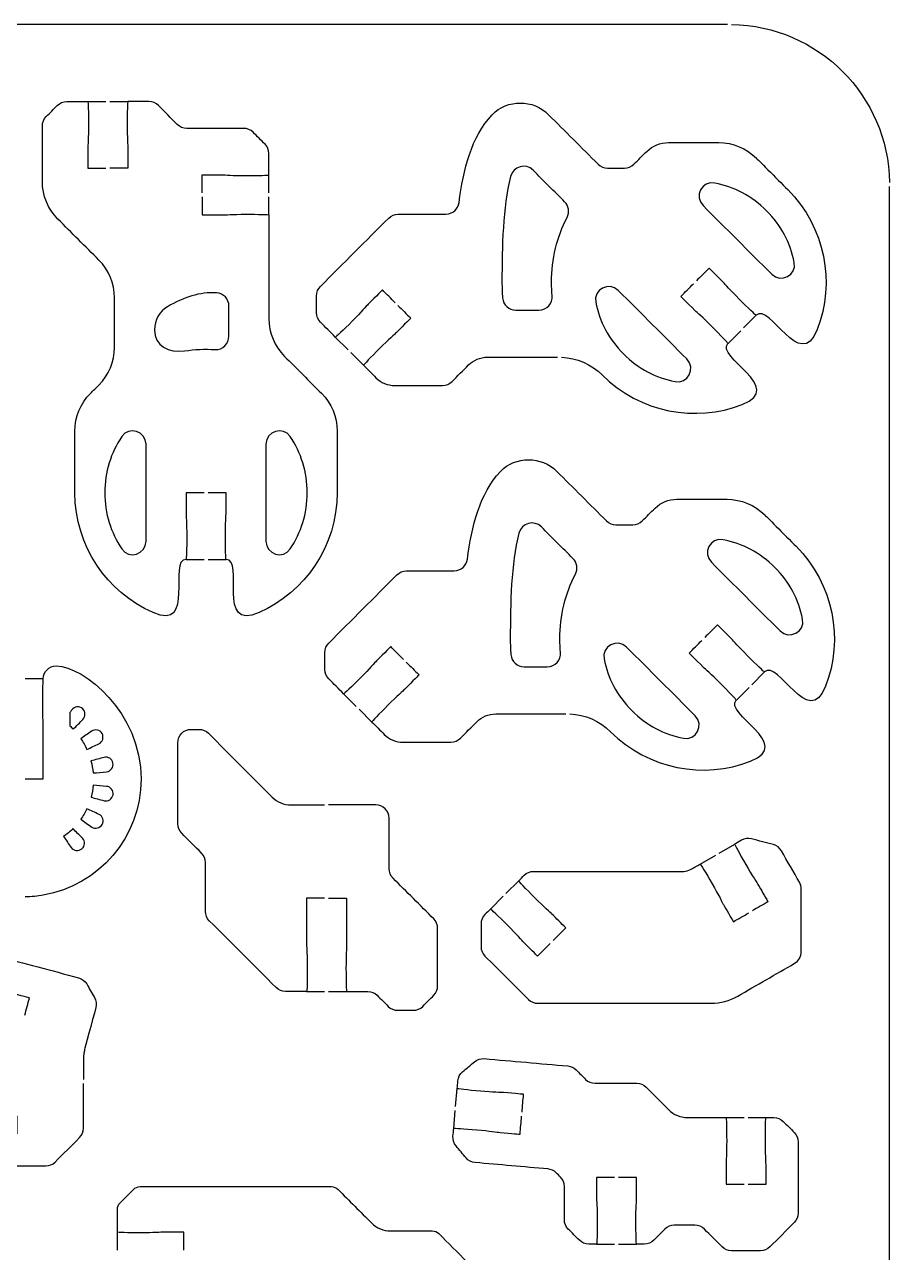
# Model space of a CAD drawing. Extents: x 0 to 400, y 230 to 450.
# Drawn here: x 335.1 to 400, y 357.9 to 450 of the extents above; entities that cross this region are included whole.
import ezdxf

# ---------------------------------------------------------------- set-up
doc = ezdxf.new("R2010")
doc.units = 0
doc.header["$MEASUREMENT"] = 0
doc.layers.add('DEFAULT', color=18, linetype='CONTINUOUS')

msp = doc.modelspace()

# ---------------------------------------------------------------- linework, layer by layer
at = {"layer": 'DEFAULT', "color": 1}
for points in [[(387.851, 450), (282.152, 450)], [(339.846, 444.216), (341.193, 444.216)], [(341.493, 444.216), (342.844, 444.216)], [(353.435, 437.361), (353.435, 438.712)], [(400.001, 242.147), (400.001, 437.847)], [(353.435, 435.714), (353.435, 437.061)], [(390.008, 428.185), (389.052, 427.229)], [(388.844, 427.017), (387.888, 426.061)], [(358.413, 426.548), (359.369, 425.592)], [(359.581, 425.384), (360.537, 424.427)], [(347.215, 409.866), (348.563, 409.866)], [(348.863, 409.866), (350.214, 409.866)], [(336.501, 400.896), (335.153, 400.896)], [(390.632, 401.416), (389.676, 400.46)], [(389.468, 400.249), (388.512, 399.293)], [(359.037, 399.779), (359.993, 398.823)], [(360.205, 398.615), (361.161, 397.659)], [(387.216, 387.824), (388.387, 388.499)], [(385.789, 386.998), (386.96, 387.674)], [(371.223, 384.789), (372.18, 385.744)], [(370.058, 383.622), (371.015, 384.578)], [(356.265, 377.44), (357.614, 377.443)], [(357.914, 377.443), (359.263, 377.44)], [(367.447, 368.804), (367.564, 370.15)], [(367.303, 367.163), (367.42, 368.506)], [(387.74, 367.978), (389.087, 367.978)], [(389.387, 367.978), (390.738, 367.978)], [(342.06, 358.02), (342.06, 359.371)], [(378.024, 358.477), (379.372, 358.477)], [(379.672, 358.477), (381.023, 358.477)]]:
    msp.add_lwpolyline(points, dxfattribs=at)
msp.add_open_spline([(388.151, 450), (394.66, 449.919), (399.919, 444.659), (400.001, 438.15)], degree=3, dxfattribs=at)
for points, knots in [([(348.566, 414.865), (348.116, 414.865), (347.666, 414.865), (347.215, 414.865), (347.215, 414.865), (347.212, 414.237), (347.212, 413.365), (347.215, 413.154), (347.265, 412.582), (347.265, 411.612), (347.265, 410.66), (347.24, 409.891), (347.215, 409.866), (345.801, 409.866), (347.97, 404.437), (344.735, 405.865), (341.289, 407.389), (338.876, 410.85), (338.876, 414.858), (338.876, 416.015), (338.872, 419.49), (338.872, 419.49), (338.876, 420.551), (339.292, 421.567), (340.043, 422.319), (340.253, 422.528), (340.462, 422.738), (340.671, 422.947), (341.423, 423.698), (341.842, 424.718), (341.842, 425.776), (341.844, 427.017), (341.845, 428.257), (341.846, 429.498), (341.846, 430.56), (341.423, 431.576), (340.675, 432.327), (339.651, 433.351), (338.626, 434.376), (337.602, 435.4), (336.851, 436.148), (336.431, 437.167), (336.431, 438.229), (336.431, 439.616), (336.431, 441.002), (336.431, 442.388), (336.431, 442.653), (336.537, 442.907), (336.724, 443.097), (337, 443.373), (337.276, 443.648), (337.553, 443.923), (337.74, 444.11), (337.994, 444.216), (338.258, 444.216), (338.787, 444.216), (339.317, 444.216), (339.846, 444.216), (339.874, 444.216), (339.895, 443.433), (339.895, 442.466), (339.895, 441.499), (339.846, 440.928), (339.846, 440.716), (339.846, 440.216), (339.846, 439.717), (339.846, 439.217), (340.296, 439.217), (340.746, 439.217), (341.197, 439.217)], [0, 0, 0, 0, 3.83, 3.83, 3.83, 4.83, 4.83, 4.83, 5.83, 5.83, 5.83, 6.83, 6.83, 6.83, 7.83, 7.83, 7.83, 8.83, 8.83, 8.83, 9.83, 9.83, 9.83, 10.83, 10.83, 10.83, 13.3473, 13.3473, 13.3473, 14.3473, 14.3473, 14.3473, 24.897305, 24.897305, 24.897305, 25.897305, 25.897305, 25.897305, 38.215105, 38.215105, 38.215105, 39.215105, 39.215105, 39.215105, 51.005105, 51.005105, 51.005105, 52.005105, 52.005105, 52.005105, 55.321443, 55.321443, 55.321443, 56.321443, 56.321443, 56.321443, 60.821443, 60.821443, 60.821443, 61.821443, 61.821443, 61.821443, 62.821443, 62.821443, 62.821443, 67.071443, 67.071443, 67.071443, 70.901443, 70.901443, 70.901443, 70.901443]), ([(348.436, 437.365), (348.436, 437.816), (348.436, 438.268), (348.436, 438.72), (348.436, 438.72), (349.06, 438.716), (349.935, 438.716), (350.147, 438.72), (350.718, 438.667), (351.685, 438.667), (352.652, 438.67), (353.435, 438.688), (353.435, 438.72), (353.434, 439.253), (353.432, 439.787), (353.431, 440.321), (353.431, 440.582), (353.325, 440.833), (353.142, 441.02), (352.842, 441.318), (352.542, 441.617), (352.242, 441.916), (352.055, 442.106), (351.798, 442.212), (351.533, 442.212), (350.11, 442.212), (348.688, 442.212), (347.265, 442.212), (347, 442.212), (346.746, 442.314), (346.559, 442.505), (346.086, 442.978), (345.614, 443.45), (345.141, 443.923), (344.954, 444.11), (344.7, 444.216), (344.432, 444.216), (343.904, 444.216), (343.376, 444.216), (342.848, 444.216), (342.82, 444.216), (342.798, 443.433), (342.798, 442.466), (342.798, 441.499), (342.848, 440.928), (342.848, 440.716), (342.848, 440.216), (342.848, 439.717), (342.848, 439.217), (342.397, 439.217), (341.947, 439.217), (341.497, 439.217)], [0, 0, 0, 0, 3.84, 3.84, 3.84, 4.84, 4.84, 4.84, 5.84, 5.84, 5.84, 6.84, 6.84, 6.84, 11.380011, 11.380011, 11.380011, 12.380011, 12.380011, 12.380011, 15.979191, 15.979191, 15.979191, 16.979191, 16.979191, 16.979191, 29.079191, 29.079191, 29.079191, 30.079191, 30.079191, 30.079191, 35.76433, 35.76433, 35.76433, 36.76433, 36.76433, 36.76433, 41.25433, 41.25433, 41.25433, 42.25433, 42.25433, 42.25433, 43.25433, 43.25433, 43.25433, 47.50433, 47.50433, 47.50433, 51.33433, 51.33433, 51.33433, 51.33433]), ([(362.904, 429.126), (362.585, 429.445), (362.267, 429.764), (361.948, 430.083), (361.948, 430.083), (361.507, 429.638), (360.89, 429.024), (360.738, 428.872), (360.374, 428.432), (359.69, 427.747), (359.016, 427.073), (358.452, 426.548), (358.413, 426.548), (358.04, 426.923), (357.667, 427.298), (357.295, 427.673), (357.111, 427.86), (357.005, 428.11), (357.005, 428.375), (357.005, 428.801), (357.005, 429.226), (357.005, 429.652), (357.005, 429.917), (357.111, 430.167), (357.298, 430.354), (359.006, 432.063), (360.713, 433.771), (362.421, 435.48), (362.608, 435.667), (362.865, 435.773), (363.13, 435.773), (364.324, 435.773), (365.519, 435.773), (366.714, 435.773), (367.218, 435.773), (367.642, 436.147), (367.705, 436.648), (368.009, 439.11), (368.637, 441.565), (370.178, 443.234), (371.349, 444.405), (373.247, 444.405), (374.419, 443.234), (375.659, 441.996), (376.9, 440.758), (378.14, 439.519), (378.327, 439.336), (378.578, 439.23), (378.842, 439.23), (379.268, 439.23), (379.694, 439.23), (380.119, 439.23), (380.384, 439.23), (380.634, 439.336), (380.821, 439.519), (381.144, 439.84), (381.466, 440.161), (381.788, 440.482), (382.226, 440.906), (382.808, 441.142), (383.414, 441.139), (384.673, 441.14), (385.931, 441.141), (387.189, 441.142), (388.247, 441.139), (389.267, 440.715), (390.018, 439.971), (390.018, 439.971), (391.546, 438.436), (392.364, 437.618), (395.201, 434.782), (395.942, 430.626), (394.583, 427.109), (393.306, 423.814), (391.006, 429.186), (390.008, 428.185), (389.965, 428.185), (389.408, 428.714), (388.731, 429.391), (388.05, 430.075), (387.676, 430.509), (387.531, 430.661), (387.179, 431.014), (386.826, 431.367), (386.473, 431.719), (386.153, 431.401), (385.833, 431.082), (385.513, 430.763)], [0, 0, 0, 0, 3.832519, 3.832519, 3.832519, 4.832519, 4.832519, 4.832519, 5.832519, 5.832519, 5.832519, 6.832519, 6.832519, 6.832519, 11.32974, 11.32974, 11.32974, 12.32974, 12.32974, 12.32974, 15.94974, 15.94974, 15.94974, 16.94974, 16.94974, 16.94974, 37.491193, 37.491193, 37.491193, 38.491193, 38.491193, 38.491193, 48.651193, 48.651193, 48.651193, 49.651193, 49.651193, 49.651193, 50.651193, 50.651193, 50.651193, 51.651193, 51.651193, 51.651193, 66.557011, 66.557011, 66.557011, 67.557011, 67.557011, 67.557011, 71.177011, 71.177011, 71.177011, 72.177011, 72.177011, 72.177011, 76.044892, 76.044892, 76.044892, 77.044892, 77.044892, 77.044892, 87.744896, 87.744896, 87.744896, 88.744896, 88.744896, 88.744896, 89.744896, 89.744896, 89.744896, 90.744896, 90.744896, 90.744896, 91.744896, 91.744896, 91.744896, 92.744896, 92.744896, 92.744896, 93.744896, 93.744896, 93.744896, 97.987537, 97.987537, 97.987537, 101.827133, 101.827133, 101.827133, 101.827133]), ([(370.924, 430.656), (370.924, 433.415), (370.98, 436.216), (371.573, 438.604), (371.763, 439.359), (372.702, 439.62), (373.255, 439.07), (374.046, 438.277), (374.836, 437.485), (375.626, 436.692), (375.933, 436.385), (376.007, 435.92), (375.81, 435.532), (375.062, 434.075), (374.645, 432.413), (374.645, 430.656), (374.645, 430.317), (374.663, 429.979), (374.688, 429.647), (374.748, 429.072), (374.278, 428.578), (373.696, 428.575), (373.119, 428.575), (372.542, 428.575), (371.964, 428.575), (371.446, 428.575), (371.008, 428.973), (370.969, 429.485), (370.934, 429.876), (370.924, 430.261), (370.924, 430.656)], [1, 1, 1, 1, 2, 2, 2, 3, 3, 3, 12.517668, 12.517668, 12.517668, 13.517668, 13.517668, 13.517668, 14.517668, 14.517668, 14.517668, 15.517668, 15.517668, 15.517668, 16.517668, 16.517668, 16.517668, 21.427668, 21.427668, 21.427668, 22.427668, 22.427668, 22.427668, 23.427668, 23.427668, 23.427668, 23.427668]), ([(386.894, 438.107), (388.323, 437.828), (389.684, 437.13), (390.781, 436.032), (391.882, 434.932), (392.581, 433.57), (392.859, 432.148), (393.05, 431.185), (391.857, 430.568), (391.166, 431.263), (389.448, 432.981), (387.73, 434.699), (386.012, 436.417), (385.317, 437.108), (385.938, 438.297), (386.894, 438.107)], [1, 1, 1, 1, 2, 2, 2, 3, 3, 3, 4, 4, 4, 24.66166, 24.66166, 24.66166, 25.66166, 25.66166, 25.66166, 25.66166]), ([(348.436, 437.065), (348.436, 436.615), (348.436, 436.164), (348.436, 435.714), (348.936, 435.714), (349.435, 435.714), (349.935, 435.714), (350.147, 435.714), (350.718, 435.763), (351.685, 435.767), (352.637, 435.767), (353.406, 435.742), (353.435, 435.714), (353.435, 433.119), (353.435, 430.523), (353.435, 427.928), (353.435, 426.87), (353.858, 425.85), (354.606, 425.099), (355.531, 424.174), (356.457, 423.25), (357.382, 422.326), (358.13, 421.575), (358.55, 420.555), (358.554, 419.497), (358.554, 419.497), (358.55, 416.022), (358.55, 414.865), (358.55, 410.854), (356.137, 407.393), (352.69, 405.865), (349.459, 404.433), (351.632, 409.866), (350.217, 409.862), (350.189, 409.891), (350.168, 410.66), (350.168, 411.612), (350.168, 412.582), (350.214, 413.154), (350.217, 413.365), (350.217, 413.864), (350.217, 414.363), (350.217, 414.861), (349.767, 414.861), (349.317, 414.861), (348.866, 414.861)], [0, 0, 0, 0, 3.83, 3.83, 3.83, 8.08, 8.08, 8.08, 9.08, 9.08, 9.08, 10.08, 10.08, 10.08, 32.15, 32.15, 32.15, 33.15, 33.15, 33.15, 44.272792, 44.272792, 44.272792, 45.272792, 45.272792, 45.272792, 46.272792, 46.272792, 46.272792, 47.272792, 47.272792, 47.272792, 48.272792, 48.272792, 48.272792, 49.272792, 49.272792, 49.272792, 50.272792, 50.272792, 50.272792, 54.512792, 54.512792, 54.512792, 58.342792, 58.342792, 58.342792, 58.342792]), ([(375.382, 425.034), (376.535, 424.992), (377.629, 424.519), (378.451, 423.701), (381.291, 420.868), (385.443, 420.124), (388.96, 421.485), (392.255, 422.759), (386.882, 425.066), (387.881, 426.064), (387.881, 426.1), (387.351, 426.664), (386.678, 427.338), (385.997, 428.022), (385.556, 428.389), (385.408, 428.541), (384.79, 429.155), (384.346, 429.599), (384.346, 429.599), (384.664, 429.917), (384.983, 430.234), (385.302, 430.552)], [0, 0, 0, 0, 1, 1, 1, 2, 2, 2, 3, 3, 3, 4, 4, 4, 5, 5, 5, 6, 6, 6, 9.825454, 9.825454, 9.825454, 9.825454]), ([(379.651, 430.049), (381.367, 428.334), (383.083, 426.618), (384.798, 424.902), (385.49, 424.204), (384.876, 423.011), (383.913, 423.209), (382.491, 423.491), (381.136, 424.186), (380.036, 425.287), (378.935, 426.384), (378.244, 427.739), (377.958, 429.16), (377.764, 430.123), (378.956, 430.744), (379.651, 430.049)], [0, 0, 0, 0, 20.633376, 20.633376, 20.633376, 21.633376, 21.633376, 21.633376, 22.633376, 22.633376, 22.633376, 23.633376, 23.633376, 23.633376, 24.633376, 24.633376, 24.633376, 24.633376]), ([(345.828, 428.827), (347.028, 429.529), (348.255, 429.939), (349.511, 429.868), (350.034, 429.84), (350.432, 429.392), (350.432, 428.873), (350.432, 428.119), (350.432, 427.364), (350.432, 426.61), (350.432, 426.042), (349.96, 425.576), (349.392, 425.611), (348.626, 425.661), (347.86, 425.625), (347.102, 425.513), (345.906, 425.329), (344.84, 425.889), (344.844, 427.099), (344.844, 427.808), (345.218, 428.468), (345.828, 428.827)], [1, 1, 1, 1, 2, 2, 2, 3, 3, 3, 9.416, 9.416, 9.416, 10.416, 10.416, 10.416, 11.416, 11.416, 11.416, 12.416, 12.416, 12.416, 13.416, 13.416, 13.416, 13.416]), ([(363.119, 428.918), (363.438, 428.6), (363.756, 428.281), (364.075, 427.962), (364.075, 427.962), (363.631, 427.514), (363.01, 426.897), (362.865, 426.752), (362.428, 426.378), (361.743, 425.697), (361.073, 425.031), (360.54, 424.466), (360.54, 424.427), (360.85, 424.118), (361.159, 423.809), (361.468, 423.5), (361.842, 423.126), (362.346, 422.911), (362.883, 422.911), (364.077, 422.911), (365.272, 422.911), (366.467, 422.911), (366.732, 422.911), (366.986, 423.016), (367.176, 423.21), (367.59, 423.624), (368.004, 424.038), (368.418, 424.452), (368.792, 424.826), (369.3, 425.034), (369.825, 425.038), (371.578, 425.038), (373.33, 425.038), (375.082, 425.038)], [0, 0, 0, 0, 3.832519, 3.832519, 3.832519, 4.832519, 4.832519, 4.832519, 5.832519, 5.832519, 5.832519, 6.832519, 6.832519, 6.832519, 10.5519, 10.5519, 10.5519, 11.5519, 11.5519, 11.5519, 21.7119, 21.7119, 21.7119, 22.7119, 22.7119, 22.7119, 27.689932, 27.689932, 27.689932, 28.689932, 28.689932, 28.689932, 43.589932, 43.589932, 43.589932, 43.589932]), ([(344.213, 418.506), (344.213, 416.078), (344.213, 413.65), (344.213, 411.222), (344.209, 410.244), (342.928, 409.835), (342.389, 410.657), (341.584, 411.86), (341.115, 413.31), (341.115, 414.866), (341.115, 416.421), (341.584, 417.868), (342.389, 419.074), (342.932, 419.893), (344.213, 419.484), (344.213, 418.506)], [1, 1, 1, 1, 21.65, 21.65, 21.65, 22.65, 22.65, 22.65, 23.65, 23.65, 23.65, 24.65, 24.65, 24.65, 25.65, 25.65, 25.65, 25.65]), ([(353.209, 411.222), (353.209, 413.651), (353.209, 416.08), (353.209, 418.51), (353.212, 419.491), (354.489, 419.893), (355.032, 419.081), (355.84, 417.875), (356.313, 416.418), (356.31, 414.866), (356.31, 413.31), (355.843, 411.853), (355.032, 410.65), (354.486, 409.835), (353.212, 410.241), (353.209, 411.222)], [1, 1, 1, 1, 21.66, 21.66, 21.66, 22.66, 22.66, 22.66, 23.66, 23.66, 23.66, 24.66, 24.66, 24.66, 25.66, 25.66, 25.66, 25.66]), ([(363.528, 402.358), (363.21, 402.677), (362.891, 402.996), (362.572, 403.314), (362.572, 403.314), (362.131, 402.87), (361.514, 402.256), (361.362, 402.104), (360.999, 401.663), (360.314, 400.979), (359.641, 400.305), (359.076, 399.779), (359.037, 399.779), (358.665, 400.155), (358.292, 400.53), (357.919, 400.905), (357.736, 401.092), (357.63, 401.342), (357.63, 401.607), (357.63, 402.033), (357.63, 402.458), (357.63, 402.884), (357.63, 403.149), (357.736, 403.399), (357.923, 403.586), (359.63, 405.295), (361.338, 407.003), (363.045, 408.712), (363.232, 408.899), (363.489, 409.005), (363.754, 409.005), (364.949, 409.005), (366.144, 409.005), (367.338, 409.005), (367.843, 409.005), (368.266, 409.379), (368.33, 409.88), (368.633, 412.342), (369.261, 414.797), (370.803, 416.466), (371.974, 417.637), (373.872, 417.637), (375.043, 416.466), (376.284, 415.228), (377.524, 413.989), (378.765, 412.751), (378.952, 412.568), (379.202, 412.462), (379.467, 412.462), (379.892, 412.462), (380.318, 412.462), (380.744, 412.462), (381.008, 412.462), (381.259, 412.568), (381.446, 412.751), (381.768, 413.072), (382.09, 413.393), (382.412, 413.714), (382.85, 414.138), (383.432, 414.374), (384.039, 414.37), (385.297, 414.372), (386.555, 414.373), (387.814, 414.374), (388.872, 414.37), (389.891, 413.947), (390.643, 413.203), (390.643, 413.203), (392.17, 411.668), (392.989, 410.85), (395.825, 408.013), (396.566, 403.858), (395.208, 400.34), (393.931, 397.045), (391.631, 402.418), (390.632, 401.416), (390.59, 401.416), (390.032, 401.946), (389.355, 402.623), (388.674, 403.307), (388.3, 403.741), (388.156, 403.893), (387.803, 404.246), (387.45, 404.598), (387.097, 404.951), (386.778, 404.633), (386.458, 404.314), (386.138, 403.995)], [0, 0, 0, 0, 3.832519, 3.832519, 3.832519, 4.832519, 4.832519, 4.832519, 5.832519, 5.832519, 5.832519, 6.832519, 6.832519, 6.832519, 11.32974, 11.32974, 11.32974, 12.32974, 12.32974, 12.32974, 15.94974, 15.94974, 15.94974, 16.94974, 16.94974, 16.94974, 37.491193, 37.491193, 37.491193, 38.491193, 38.491193, 38.491193, 48.651193, 48.651193, 48.651193, 49.651193, 49.651193, 49.651193, 50.651193, 50.651193, 50.651193, 51.651193, 51.651193, 51.651193, 66.557011, 66.557011, 66.557011, 67.557011, 67.557011, 67.557011, 71.177011, 71.177011, 71.177011, 72.177011, 72.177011, 72.177011, 76.044892, 76.044892, 76.044892, 77.044892, 77.044892, 77.044892, 87.744896, 87.744896, 87.744896, 88.744896, 88.744896, 88.744896, 89.744896, 89.744896, 89.744896, 90.744896, 90.744896, 90.744896, 91.744896, 91.744896, 91.744896, 92.744896, 92.744896, 92.744896, 93.744896, 93.744896, 93.744896, 97.987537, 97.987537, 97.987537, 101.827133, 101.827133, 101.827133, 101.827133]), ([(371.548, 403.888), (371.548, 406.647), (371.604, 409.448), (372.197, 411.836), (372.388, 412.591), (373.326, 412.852), (373.88, 412.302), (374.67, 411.509), (375.46, 410.717), (376.251, 409.924), (376.557, 409.617), (376.632, 409.151), (376.434, 408.763), (375.686, 407.306), (375.27, 405.645), (375.27, 403.888), (375.27, 403.549), (375.287, 403.211), (375.312, 402.879), (375.372, 402.304), (374.903, 401.81), (374.321, 401.807), (373.743, 401.807), (373.166, 401.807), (372.589, 401.807), (372.07, 401.807), (371.633, 402.205), (371.594, 402.717), (371.559, 403.108), (371.548, 403.493), (371.548, 403.888)], [1, 1, 1, 1, 2, 2, 2, 3, 3, 3, 12.517668, 12.517668, 12.517668, 13.517668, 13.517668, 13.517668, 14.517668, 14.517668, 14.517668, 15.517668, 15.517668, 15.517668, 16.517668, 16.517668, 16.517668, 21.427668, 21.427668, 21.427668, 22.427668, 22.427668, 22.427668, 23.427668, 23.427668, 23.427668, 23.427668]), ([(387.518, 411.339), (388.947, 411.06), (390.309, 410.361), (391.406, 409.264), (392.507, 408.164), (393.205, 406.802), (393.484, 405.38), (393.674, 404.417), (392.482, 403.8), (391.79, 404.495), (390.072, 406.213), (388.354, 407.931), (386.636, 409.649), (385.941, 410.34), (386.562, 411.529), (387.518, 411.339)], [1, 1, 1, 1, 2, 2, 2, 3, 3, 3, 4, 4, 4, 24.66166, 24.66166, 24.66166, 25.66166, 25.66166, 25.66166, 25.66166]), ([(376.006, 398.266), (377.16, 398.224), (378.253, 397.751), (379.075, 396.933), (381.915, 394.1), (386.067, 393.355), (389.584, 394.717), (392.879, 395.991), (387.507, 398.298), (388.505, 399.296), (388.505, 399.331), (387.976, 399.896), (387.302, 400.57), (386.621, 401.254), (386.18, 401.621), (386.032, 401.773), (385.415, 402.387), (384.97, 402.831), (384.97, 402.831), (385.289, 403.149), (385.607, 403.466), (385.926, 403.784)], [0, 0, 0, 0, 1, 1, 1, 2, 2, 2, 3, 3, 3, 4, 4, 4, 5, 5, 5, 6, 6, 6, 9.825454, 9.825454, 9.825454, 9.825454]), ([(380.276, 403.281), (381.991, 401.565), (383.707, 399.85), (385.423, 398.134), (386.114, 397.436), (385.5, 396.243), (384.537, 396.441), (383.116, 396.723), (381.761, 397.418), (380.66, 398.519), (379.56, 399.616), (378.868, 400.97), (378.582, 402.392), (378.388, 403.355), (379.581, 403.976), (380.276, 403.281)], [0, 0, 0, 0, 20.633376, 20.633376, 20.633376, 21.633376, 21.633376, 21.633376, 22.633376, 22.633376, 22.633376, 23.633376, 23.633376, 23.633376, 24.633376, 24.633376, 24.633376, 24.633376]), ([(335.153, 393.382), (335.603, 393.382), (336.052, 393.382), (336.501, 393.382), (336.501, 394.72), (336.501, 396.058), (336.501, 397.396), (336.501, 397.608), (336.455, 398.176), (336.455, 399.143), (336.455, 400.109), (336.501, 400.808), (336.501, 400.896), (336.501, 401.164), (336.61, 401.407), (336.787, 401.584), (336.96, 401.757), (337.203, 401.866), (337.471, 401.866), (339.542, 401.866), (343.839, 398.381), (343.839, 393.382), (343.839, 389.004), (340.667, 385.381), (336.501, 384.668), (336.067, 384.587), (335.616, 384.545), (335.153, 384.541)], [0, 0, 0, 0, 3.82, 3.82, 3.82, 15.2, 15.2, 15.2, 16.2, 16.2, 16.2, 17.2, 17.2, 17.2, 18.2, 18.2, 18.2, 19.2, 19.2, 19.2, 20.2, 20.2, 20.2, 21.2, 21.2, 21.2, 22.2, 22.2, 22.2, 22.2]), ([(363.743, 402.15), (364.062, 401.831), (364.381, 401.513), (364.7, 401.194), (364.7, 401.194), (364.255, 400.746), (363.634, 400.129), (363.489, 399.984), (363.052, 399.61), (362.368, 398.929), (361.697, 398.263), (361.165, 397.698), (361.165, 397.659), (361.474, 397.35), (361.783, 397.041), (362.092, 396.731), (362.466, 396.358), (362.971, 396.142), (363.507, 396.142), (364.702, 396.142), (365.897, 396.142), (367.091, 396.142), (367.356, 396.142), (367.61, 396.248), (367.8, 396.442), (368.214, 396.856), (368.628, 397.27), (369.042, 397.684), (369.416, 398.058), (369.924, 398.266), (370.45, 398.27), (372.202, 398.27), (373.954, 398.27), (375.706, 398.27)], [0, 0, 0, 0, 3.832519, 3.832519, 3.832519, 4.832519, 4.832519, 4.832519, 5.832519, 5.832519, 5.832519, 6.832519, 6.832519, 6.832519, 10.5519, 10.5519, 10.5519, 11.5519, 11.5519, 11.5519, 21.7119, 21.7119, 21.7119, 22.7119, 22.7119, 22.7119, 27.689932, 27.689932, 27.689932, 28.689932, 28.689932, 28.689932, 43.589932, 43.589932, 43.589932, 43.589932]), ([(338.503, 397.373), (338.503, 397.709), (338.503, 398.044), (338.503, 398.379), (338.547, 398.441), (338.59, 398.503), (338.634, 398.566), (338.824, 398.841), (339.212, 398.876), (339.456, 398.647), (339.674, 398.439), (339.696, 398.072), (339.48, 397.857), (339.237, 397.613), (338.993, 397.37), (338.75, 397.126), (338.669, 397.215), (338.588, 397.296), (338.503, 397.373)], [1, 1, 1, 1, 3.85, 3.85, 3.85, 4.496375, 4.496375, 4.496375, 5.496375, 5.496375, 5.496375, 6.496375, 6.496375, 6.496375, 9.423797, 9.423797, 9.423797, 10.423797, 10.423797, 10.423797, 10.423797]), ([(339.325, 396.403), (339.593, 396.591), (339.861, 396.78), (340.129, 396.968), (340.39, 397.151), (340.754, 397.07), (340.913, 396.795), (341.068, 396.52), (340.962, 396.156), (340.676, 396.022), (340.374, 395.882), (340.072, 395.742), (339.77, 395.602), (339.643, 395.888), (339.491, 396.153), (339.325, 396.403)], [1, 1, 1, 1, 3.78539, 3.78539, 3.78539, 4.78539, 4.78539, 4.78539, 5.78539, 5.78539, 5.78539, 8.617527, 8.617527, 8.617527, 9.617527, 9.617527, 9.617527, 9.617527]), ([(357.615, 384.437), (357.165, 384.438), (356.715, 384.439), (356.265, 384.44), (356.265, 384.44), (356.265, 381.815), (356.262, 380.94), (356.265, 380.728), (356.313, 380.157), (356.313, 379.189), (356.315, 378.238), (356.29, 377.465), (356.265, 377.44), (355.736, 377.44), (355.207, 377.44), (354.678, 377.44), (354.414, 377.44), (354.16, 377.545), (353.97, 377.734), (352.3, 379.404), (350.631, 381.074), (348.961, 382.744), (348.774, 382.931), (348.669, 383.185), (348.669, 383.449), (348.669, 384.67), (348.669, 385.891), (348.669, 387.111), (348.669, 387.376), (348.564, 387.63), (348.375, 387.82), (347.879, 388.315), (347.384, 388.811), (346.888, 389.307), (346.699, 389.496), (346.594, 389.75), (346.594, 390.015), (346.594, 392.045), (346.594, 394.076), (346.594, 396.106), (346.594, 396.66), (347.043, 397.109), (347.594, 397.107), (347.789, 397.108), (347.985, 397.109), (348.18, 397.109), (348.447, 397.107), (348.702, 397.002), (348.889, 396.815), (350.485, 395.219), (352.082, 393.622), (353.678, 392.026), (354.055, 391.649), (354.561, 391.437), (355.093, 391.44), (355.932, 391.44), (356.772, 391.44), (357.612, 391.44)], [0, 0, 0, 0, 3.825006, 3.825006, 3.825006, 4.825006, 4.825006, 4.825006, 5.825006, 5.825006, 5.825006, 6.825006, 6.825006, 6.825006, 11.323006, 11.323006, 11.323006, 12.323006, 12.323006, 12.323006, 32.403425, 32.403425, 32.403425, 33.403425, 33.403425, 33.403425, 43.783425, 43.783425, 43.783425, 44.783425, 44.783425, 44.783425, 50.744335, 50.744335, 50.744335, 51.744335, 51.744335, 51.744335, 69.011335, 69.011335, 69.011335, 70.011335, 70.011335, 70.011335, 71.67335, 71.67335, 71.67335, 72.67335, 72.67335, 72.67335, 91.874127, 91.874127, 91.874127, 92.874127, 92.874127, 92.874127, 100.016127, 100.016127, 100.016127, 100.016127]), ([(340.08, 394.738), (340.406, 394.825), (340.731, 394.912), (341.057, 394.999), (341.361, 395.08), (341.675, 394.886), (341.731, 394.576), (341.787, 394.262), (341.565, 393.951), (341.248, 393.923), (340.913, 393.894), (340.577, 393.864), (340.242, 393.835), (340.214, 394.145), (340.161, 394.449), (340.08, 394.738)], [0, 0, 0, 0, 2.867141, 2.867141, 2.867141, 3.867141, 3.867141, 3.867141, 4.867141, 4.867141, 4.867141, 7.728085, 7.728085, 7.728085, 8.728085, 8.728085, 8.728085, 8.728085]), ([(341.251, 392.83), (341.565, 392.801), (341.791, 392.509), (341.738, 392.195), (341.682, 391.884), (341.368, 391.669), (341.061, 391.754), (340.735, 391.841), (340.409, 391.928), (340.084, 392.015), (340.165, 392.308), (340.218, 392.607), (340.242, 392.918), (340.579, 392.888), (340.915, 392.859), (341.251, 392.83)], [2.870906, 2.870906, 2.870906, 2.870906, 3.870906, 3.870906, 3.870906, 4.870906, 4.870906, 4.870906, 7.738047, 7.738047, 7.738047, 8.738047, 8.738047, 8.738047, 11.608953, 11.608953, 11.608953, 11.608953]), ([(340.683, 390.724), (340.969, 390.593), (341.085, 390.244), (340.93, 389.976), (340.775, 389.704), (340.394, 389.602), (340.14, 389.778), (339.864, 389.972), (339.587, 390.166), (339.311, 390.36), (339.487, 390.607), (339.643, 390.872), (339.77, 391.15), (340.074, 391.008), (340.379, 390.866), (340.683, 390.724)], [2.858706, 2.858706, 2.858706, 2.858706, 3.858706, 3.858706, 3.858706, 4.858706, 4.858706, 4.858706, 7.730117, 7.730117, 7.730117, 8.730117, 8.730117, 8.730117, 11.588823, 11.588823, 11.588823, 11.588823]), ([(357.914, 384.437), (358.365, 384.437), (358.815, 384.437), (359.266, 384.437), (359.266, 383.271), (359.266, 382.106), (359.266, 380.94), (359.268, 380.728), (359.216, 380.157), (359.216, 379.189), (359.219, 378.223), (359.239, 377.44), (359.268, 377.44), (359.796, 377.44), (360.323, 377.44), (360.85, 377.44), (361.119, 377.44), (361.374, 377.335), (361.561, 377.148), (361.837, 376.872), (362.113, 376.596), (362.389, 376.32), (362.576, 376.133), (362.828, 376.026), (363.098, 376.026), (363.487, 376.026), (363.876, 376.026), (364.265, 376.026), (364.535, 376.026), (364.786, 376.133), (364.973, 376.32), (365.25, 376.596), (365.526, 376.872), (365.802, 377.148), (365.989, 377.335), (366.096, 377.587), (366.096, 377.857), (366.096, 379.297), (366.096, 380.737), (366.096, 382.177), (366.096, 382.442), (365.991, 382.696), (365.804, 382.883), (364.785, 383.903), (363.765, 384.922), (362.746, 385.941), (362.556, 386.131), (362.451, 386.385), (362.451, 386.65), (362.451, 387.912), (362.451, 389.174), (362.451, 390.437), (362.451, 390.99), (362.002, 391.44), (361.451, 391.437), (360.272, 391.437), (359.093, 391.437), (357.914, 391.437)], [0, 0, 0, 0, 3.832, 3.832, 3.832, 13.746, 13.746, 13.746, 14.746, 14.746, 14.746, 15.746, 15.746, 15.746, 20.23, 20.23, 20.23, 21.23, 21.23, 21.23, 24.549159, 24.549159, 24.549159, 25.549159, 25.549159, 25.549159, 28.858159, 28.858159, 28.858159, 29.858159, 29.858159, 29.858159, 33.178026, 33.178026, 33.178026, 34.178026, 34.178026, 34.178026, 46.426026, 46.426026, 46.426026, 47.426026, 47.426026, 47.426026, 59.685843, 59.685843, 59.685843, 60.685843, 60.685843, 60.685843, 71.419843, 71.419843, 71.419843, 72.419843, 72.419843, 72.419843, 82.446843, 82.446843, 82.446843, 82.446843]), ([(339.434, 388.942), (339.657, 388.72), (339.643, 388.349), (339.403, 388.145), (339.159, 387.94), (338.778, 387.979), (338.595, 388.24), (338.403, 388.515), (338.211, 388.79), (338.02, 389.065), (338.27, 389.242), (338.507, 389.439), (338.722, 389.655), (338.959, 389.417), (339.197, 389.18), (339.434, 388.942)], [2.856711, 2.856711, 2.856711, 2.856711, 3.856711, 3.856711, 3.856711, 4.856711, 4.856711, 4.856711, 7.708465, 7.708465, 7.708465, 8.708465, 8.708465, 8.708465, 11.565177, 11.565177, 11.565177, 11.565177]), ([(374.546, 381.04), (374.228, 380.723), (373.911, 380.405), (373.593, 380.088), (373.239, 380.44), (372.885, 380.793), (372.531, 381.146), (372.471, 381.209), (372.013, 381.735), (371.332, 382.419), (370.658, 383.093), (370.093, 383.622), (370.058, 383.622), (369.919, 383.484), (369.781, 383.345), (369.642, 383.206), (369.455, 383.019), (369.349, 382.765), (369.349, 382.501), (369.349, 381.936), (369.349, 381.372), (369.349, 380.807), (369.349, 380.539), (369.455, 380.285), (369.645, 380.098), (370.732, 379.013), (371.819, 377.927), (372.905, 376.842), (373.092, 376.655), (373.346, 376.549), (373.611, 376.549), (377.945, 376.549), (382.28, 376.549), (386.614, 376.549), (387.316, 376.549), (388.008, 376.733), (388.614, 377.085), (390.038, 377.907), (391.462, 378.729), (392.886, 379.551), (393.197, 379.731), (393.387, 380.059), (393.387, 380.419), (393.387, 381.99), (393.387, 383.561), (393.387, 385.132), (393.387, 385.309), (393.342, 385.482), (393.253, 385.633), (392.801, 386.416), (392.348, 387.2), (391.895, 387.983), (391.765, 388.216), (391.546, 388.385), (391.288, 388.455), (390.743, 388.601), (390.197, 388.747), (389.651, 388.893), (389.397, 388.96), (389.122, 388.925), (388.893, 388.791), (388.724, 388.693), (388.554, 388.595), (388.385, 388.498), (388.364, 388.487), (388.734, 387.796), (389.218, 386.96), (389.701, 386.12), (390.092, 385.545), (390.135, 385.467), (390.385, 385.035), (390.636, 384.602), (390.886, 384.169), (390.497, 383.945), (390.108, 383.72), (389.719, 383.495)], [0, 0, 0, 0, 3.818377, 3.818377, 3.818377, 8.068094, 8.068094, 8.068094, 9.068094, 9.068094, 9.068094, 10.068094, 10.068094, 10.068094, 11.736866, 11.736866, 11.736866, 12.736866, 12.736866, 12.736866, 17.536866, 17.536866, 17.536866, 18.536866, 18.536866, 18.536866, 31.59713, 31.59713, 31.59713, 32.59713, 32.59713, 32.59713, 69.45713, 69.45713, 69.45713, 70.45713, 70.45713, 70.45713, 84.439698, 84.439698, 84.439698, 85.439698, 85.439698, 85.439698, 98.799698, 98.799698, 98.799698, 99.799698, 99.799698, 99.799698, 107.492428, 107.492428, 107.492428, 108.492428, 108.492428, 108.492428, 113.295261, 113.295261, 113.295261, 114.295261, 114.295261, 114.295261, 115.957338, 115.957338, 115.957338, 116.957338, 116.957338, 116.957338, 117.957338, 117.957338, 117.957338, 122.209314, 122.209314, 122.209314, 126.030858, 126.030858, 126.030858, 126.030858]), ([(374.757, 381.255), (375.076, 381.573), (375.395, 381.89), (375.713, 382.208), (375.359, 382.561), (375.005, 382.913), (374.651, 383.266), (374.591, 383.33), (374.066, 383.785), (373.381, 384.469), (372.697, 385.153), (372.157, 385.721), (372.178, 385.743), (372.317, 385.881), (372.456, 386.02), (372.595, 386.159), (372.782, 386.346), (373.036, 386.452), (373.3, 386.452), (377.057, 386.452), (380.814, 386.452), (384.572, 386.452), (384.748, 386.452), (384.921, 386.498), (385.072, 386.586), (385.311, 386.723), (385.55, 386.861), (385.789, 386.998), (385.82, 386.998), (386.226, 386.339), (386.706, 385.51), (387.189, 384.67), (387.493, 384.046), (387.538, 383.968), (387.788, 383.535), (388.037, 383.103), (388.286, 382.67), (388.677, 382.894), (389.067, 383.119), (389.457, 383.344)], [0, 0, 0, 0, 3.825454, 3.825454, 3.825454, 8.075172, 8.075172, 8.075172, 9.075172, 9.075172, 9.075172, 10.075172, 10.075172, 10.075172, 11.743944, 11.743944, 11.743944, 12.743944, 12.743944, 12.743944, 44.693944, 44.693944, 44.693944, 45.693944, 45.693944, 45.693944, 48.036976, 48.036976, 48.036976, 49.036976, 49.036976, 49.036976, 50.036976, 50.036976, 50.036976, 54.283951, 54.283951, 54.283951, 58.11416, 58.11416, 58.11416, 58.11416]), ([(335.114, 375.648), (335.231, 376.083), (335.347, 376.518), (335.464, 376.953), (335.464, 376.953), (334.86, 377.116), (334.017, 377.341), (333.813, 377.398), (333.248, 377.497), (332.313, 377.747), (331.386, 377.998), (330.638, 378.216), (330.638, 378.248), (330.694, 378.46), (330.744, 378.654), (330.782, 378.809), (330.849, 379.07), (331.019, 379.289), (331.252, 379.423), (331.588, 379.617), (331.924, 379.811), (332.261, 380.005), (332.49, 380.139), (332.765, 380.174), (333.019, 380.104), (335.064, 379.557), (337.109, 379.01), (339.154, 378.463), (339.408, 378.396), (339.627, 378.227), (339.761, 377.998), (339.956, 377.66), (340.151, 377.323), (340.346, 376.985), (340.48, 376.756), (340.516, 376.481), (340.445, 376.223), (340.18, 375.242), (339.602, 373.112), (339.602, 373.087), (339.584, 373.023), (339.517, 372.681), (339.517, 372.177), (339.517, 371.726), (339.517, 371.276), (339.517, 370.826)], [0, 0, 0, 0, 3.830157, 3.830157, 3.830157, 4.830157, 4.830157, 4.830157, 5.830157, 5.830157, 5.830157, 6.830157, 6.830157, 6.830157, 7.830157, 7.830157, 7.830157, 8.830157, 8.830157, 8.830157, 12.131989, 12.131989, 12.131989, 13.131989, 13.131989, 13.131989, 31.132951, 31.132951, 31.132951, 32.132951, 32.132951, 32.132951, 35.448444, 35.448444, 35.448444, 36.448444, 36.448444, 36.448444, 37.448444, 37.448444, 37.448444, 38.448444, 38.448444, 38.448444, 42.278444, 42.278444, 42.278444, 42.278444]), ([(372.426, 368.373), (372.464, 368.821), (372.503, 369.269), (372.542, 369.717), (372.542, 369.717), (371.918, 369.77), (371.046, 369.847), (370.835, 369.865), (370.263, 369.865), (369.3, 369.95), (368.34, 370.034), (367.561, 370.126), (367.561, 370.151), (367.578, 370.345), (367.596, 370.539), (367.614, 370.733), (367.635, 370.998), (367.762, 371.241), (367.963, 371.41), (368.263, 371.662), (368.563, 371.914), (368.863, 372.165), (369.064, 372.335), (369.328, 372.419), (369.593, 372.395), (371.682, 372.212), (373.772, 372.03), (375.862, 371.848), (376.098, 371.827), (376.317, 371.724), (376.483, 371.558), (376.721, 371.32), (376.96, 371.081), (377.199, 370.842), (377.386, 370.655), (377.64, 370.549), (377.908, 370.549), (378.951, 370.549), (379.994, 370.549), (381.037, 370.549), (381.301, 370.549), (381.555, 370.444), (381.742, 370.257), (382.307, 369.692), (382.871, 369.128), (383.436, 368.563), (383.81, 368.186), (384.318, 367.978), (384.85, 367.978), (385.812, 367.978), (386.774, 367.978), (387.736, 367.978), (387.764, 367.978), (387.786, 367.195), (387.786, 366.228), (387.786, 365.261), (387.736, 364.69), (387.736, 364.478), (387.736, 363.978), (387.736, 363.479), (387.736, 362.979), (388.186, 362.979), (388.637, 362.979), (389.087, 362.979)], [0, 0, 0, 0, 3.824265, 3.824265, 3.824265, 4.824265, 4.824265, 4.824265, 5.824265, 5.824265, 5.824265, 6.824265, 6.824265, 6.824265, 8.481069, 8.481069, 8.481069, 9.481069, 9.481069, 9.481069, 12.810048, 12.810048, 12.810048, 13.810048, 13.810048, 13.810048, 31.647519, 31.647519, 31.647519, 32.647519, 32.647519, 32.647519, 35.518373, 35.518373, 35.518373, 36.518373, 36.518373, 36.518373, 45.388373, 45.388373, 45.388373, 46.388373, 46.388373, 46.388373, 53.176598, 53.176598, 53.176598, 54.176598, 54.176598, 54.176598, 62.356598, 62.356598, 62.356598, 63.356598, 63.356598, 63.356598, 64.356598, 64.356598, 64.356598, 68.606598, 68.606598, 68.606598, 72.436598, 72.436598, 72.436598, 72.436598]), ([(334.518, 368.109), (334.518, 367.659), (334.518, 367.208), (334.518, 366.758), (334.019, 366.758), (333.519, 366.758), (333.019, 366.758), (332.807, 366.758), (332.236, 366.807), (331.269, 366.807), (330.303, 366.807), (329.519, 366.786), (329.519, 366.758), (329.519, 366.563), (329.519, 366.368), (329.519, 366.172), (329.519, 365.908), (329.625, 365.654), (329.812, 365.467), (330.089, 365.191), (330.365, 364.914), (330.641, 364.638), (330.828, 364.451), (331.082, 364.345), (331.347, 364.345), (333.127, 364.345), (334.908, 364.345), (336.688, 364.345), (336.952, 364.345), (337.206, 364.451), (337.393, 364.638), (338.004, 365.248), (338.614, 365.858), (339.224, 366.469), (339.411, 366.656), (339.517, 366.91), (339.517, 367.174), (339.517, 368.291), (339.517, 369.409), (339.517, 370.526)], [0, 0, 0, 0, 3.83, 3.83, 3.83, 8.08, 8.08, 8.08, 9.08, 9.08, 9.08, 10.08, 10.08, 10.08, 11.74, 11.74, 11.74, 12.74, 12.74, 12.74, 16.063402, 16.063402, 16.063402, 17.063402, 17.063402, 17.063402, 32.203402, 32.203402, 32.203402, 33.203402, 33.203402, 33.203402, 40.54317, 40.54317, 40.54317, 41.54317, 41.54317, 41.54317, 51.04317, 51.04317, 51.04317, 51.04317]), ([(379.372, 363.476), (378.921, 363.476), (378.471, 363.476), (378.021, 363.476), (378.021, 362.977), (378.021, 362.477), (378.021, 361.977), (378.021, 361.765), (378.07, 361.194), (378.07, 360.227), (378.07, 359.261), (378.049, 358.478), (378.021, 358.478), (377.825, 358.478), (377.63, 358.478), (377.435, 358.478), (377.17, 358.478), (376.916, 358.58), (376.729, 358.77), (376.453, 359.047), (376.177, 359.323), (375.9, 359.599), (375.713, 359.786), (375.608, 360.04), (375.608, 360.305), (375.608, 361.136), (375.608, 361.968), (375.608, 362.799), (375.608, 363.064), (375.502, 363.318), (375.315, 363.505), (375.207, 363.613), (375.098, 363.721), (374.99, 363.829), (374.824, 363.995), (374.606, 364.097), (374.369, 364.118), (372.55, 364.277), (370.731, 364.436), (368.912, 364.595), (368.647, 364.619), (368.404, 364.746), (368.231, 364.951), (367.979, 365.251), (367.728, 365.551), (367.476, 365.851), (367.307, 366.052), (367.226, 366.316), (367.247, 366.581), (367.264, 366.775), (367.282, 366.969), (367.3, 367.163), (367.303, 367.191), (368.083, 367.142), (369.046, 367.057), (370.009, 366.976), (370.573, 366.874), (370.785, 366.856), (371.657, 366.782), (372.281, 366.725), (372.281, 366.725), (372.32, 367.175), (372.359, 367.624), (372.397, 368.073)], [0, 0, 0, 0, 3.83, 3.83, 3.83, 8.08, 8.08, 8.08, 9.08, 9.08, 9.08, 10.08, 10.08, 10.08, 11.74, 11.74, 11.74, 12.74, 12.74, 12.74, 16.063402, 16.063402, 16.063402, 17.063402, 17.063402, 17.063402, 24.133402, 24.133402, 24.133402, 25.133402, 25.133402, 25.133402, 26.434478, 26.434478, 26.434478, 27.434478, 27.434478, 27.434478, 42.963271, 42.963271, 42.963271, 43.963271, 43.963271, 43.963271, 47.29225, 47.29225, 47.29225, 48.29225, 48.29225, 48.29225, 49.949054, 49.949054, 49.949054, 50.949054, 50.949054, 50.949054, 51.949054, 51.949054, 51.949054, 52.949054, 52.949054, 52.949054, 56.783281, 56.783281, 56.783281, 56.783281]), ([(389.387, 362.979), (389.837, 362.979), (390.288, 362.979), (390.738, 362.979), (390.738, 363.479), (390.738, 363.978), (390.738, 364.478), (390.738, 364.69), (390.689, 365.261), (390.689, 366.228), (390.689, 367.195), (390.71, 367.978), (390.738, 367.978), (390.932, 367.978), (391.126, 367.978), (391.32, 367.978), (391.588, 367.978), (391.842, 367.872), (392.029, 367.685), (392.306, 367.41), (392.582, 367.135), (392.858, 366.859), (393.045, 366.669), (393.151, 366.415), (393.151, 366.147), (393.151, 364.365), (393.151, 362.584), (393.151, 360.802), (393.151, 360.538), (393.045, 360.284), (392.858, 360.097), (392.249, 359.489), (391.64, 358.881), (391.031, 358.273), (390.844, 358.082), (390.59, 357.98), (390.326, 357.98), (389.6, 357.98), (388.874, 357.98), (388.149, 357.98), (387.884, 357.98), (387.63, 358.086), (387.443, 358.273), (387.001, 358.715), (386.559, 359.157), (386.117, 359.599), (385.93, 359.786), (385.676, 359.892), (385.408, 359.892), (384.889, 359.892), (384.371, 359.892), (383.852, 359.892), (383.584, 359.892), (383.33, 359.786), (383.143, 359.599), (382.867, 359.323), (382.59, 359.047), (382.314, 358.77), (382.127, 358.58), (381.873, 358.477), (381.605, 358.477), (381.411, 358.477), (381.217, 358.477), (381.023, 358.477), (380.995, 358.477), (380.973, 359.261), (380.973, 360.227), (380.973, 361.194), (381.023, 361.765), (381.023, 361.977), (381.023, 362.477), (381.023, 362.977), (381.023, 363.476), (380.572, 363.476), (380.122, 363.476), (379.672, 363.476)], [0, 0, 0, 0, 3.83, 3.83, 3.83, 8.08, 8.08, 8.08, 9.08, 9.08, 9.08, 10.08, 10.08, 10.08, 11.73, 11.73, 11.73, 12.73, 12.73, 12.73, 16.046338, 16.046338, 16.046338, 17.046338, 17.046338, 17.046338, 32.196338, 32.196338, 32.196338, 33.196338, 33.196338, 33.196338, 40.514897, 40.514897, 40.514897, 41.514897, 41.514897, 41.514897, 47.684897, 47.684897, 47.684897, 48.684897, 48.684897, 48.684897, 54.00234, 54.00234, 54.00234, 55.00234, 55.00234, 55.00234, 59.41234, 59.41234, 59.41234, 60.41234, 60.41234, 60.41234, 63.735742, 63.735742, 63.735742, 64.735742, 64.735742, 64.735742, 66.385742, 66.385742, 66.385742, 67.385742, 67.385742, 67.385742, 68.385742, 68.385742, 68.385742, 72.635742, 72.635742, 72.635742, 76.465742, 76.465742, 76.465742, 76.465742]), ([(347.058, 358.02), (347.058, 358.471), (347.058, 358.923), (347.058, 359.374), (346.559, 359.374), (346.059, 359.374), (345.559, 359.374), (345.347, 359.374), (344.776, 359.325), (343.809, 359.325), (342.843, 359.325), (342.06, 359.346), (342.06, 359.374), (342.06, 359.944), (342.06, 360.513), (342.06, 361.082), (342.06, 361.269), (342.134, 361.449), (342.268, 361.579), (342.599, 361.913), (342.931, 362.247), (343.263, 362.581), (343.397, 362.712), (343.577, 362.789), (343.767, 362.789), (348.551, 362.789), (353.334, 362.789), (358.118, 362.789), (358.305, 362.789), (358.485, 362.712), (358.619, 362.581), (359.461, 361.739), (360.303, 360.897), (361.145, 360.055), (361.522, 359.678), (362.03, 359.47), (362.559, 359.47), (363.601, 359.47), (364.643, 359.47), (365.685, 359.47), (365.872, 359.47), (366.052, 359.392), (366.186, 359.262), (367.598, 357.849), (369.011, 356.437), (370.423, 355.025), (370.702, 354.746), (370.702, 354.298), (370.423, 354.023), (369.883, 353.483), (369.343, 352.943), (368.804, 352.404), (368.782, 352.382), (368.215, 352.922), (367.53, 353.607), (366.849, 354.287), (366.479, 354.728), (366.327, 354.877), (365.71, 355.497), (365.269, 355.938), (365.269, 355.938), (364.951, 355.62), (364.634, 355.301), (364.316, 354.982)], [0, 0, 0, 0, 3.84, 3.84, 3.84, 8.09, 8.09, 8.09, 9.09, 9.09, 9.09, 10.09, 10.09, 10.09, 14.93, 14.93, 14.93, 15.93, 15.93, 15.93, 19.932249, 19.932249, 19.932249, 20.932249, 20.932249, 20.932249, 61.612249, 61.612249, 61.612249, 62.612249, 62.612249, 62.612249, 72.738018, 72.738018, 72.738018, 73.738018, 73.738018, 73.738018, 82.598018, 82.598018, 82.598018, 83.598018, 83.598018, 83.598018, 100.582723, 100.582723, 100.582723, 101.582723, 101.582723, 101.582723, 108.073964, 108.073964, 108.073964, 109.073964, 109.073964, 109.073964, 110.073964, 110.073964, 110.073964, 111.073964, 111.073964, 111.073964, 114.899418, 114.899418, 114.899418, 114.899418])]:
    msp.add_open_spline(points, degree=3, knots=knots, dxfattribs=at)

doc.saveas('drawing.dxf')
